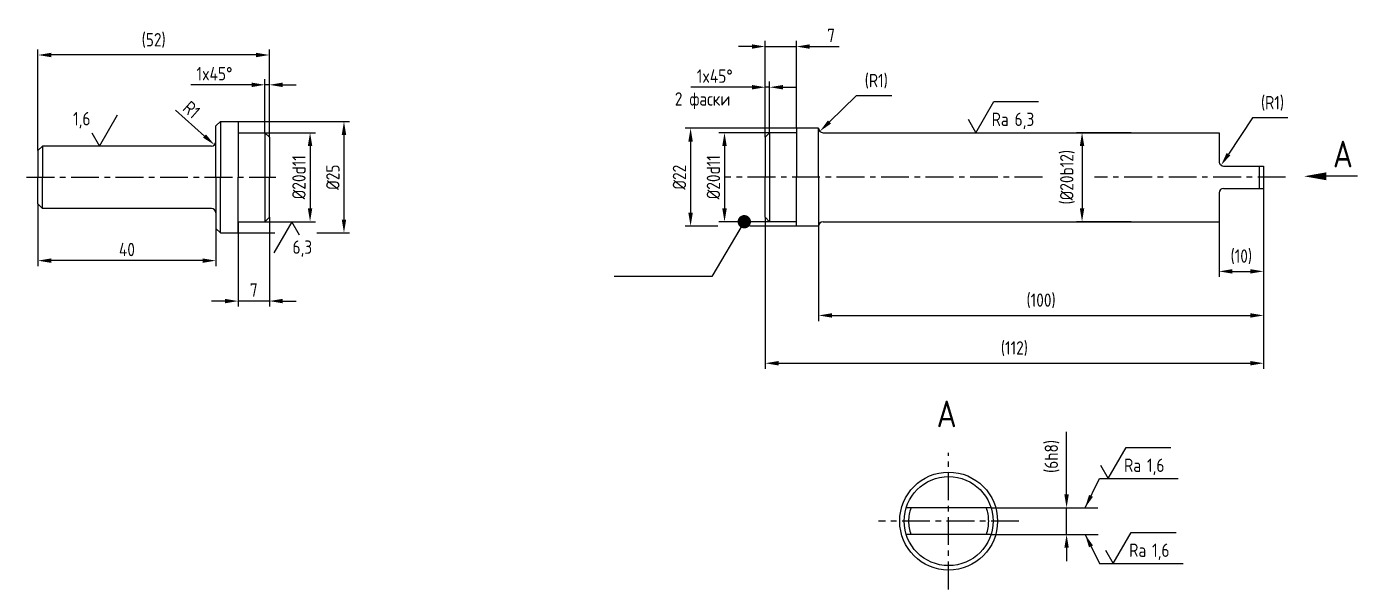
# Model space of a CAD drawing. Header units: millimetres. Extents: x 340 to 1054, y -186 to 274.
# Drawn here: x 340.4 to 639.5, y 74.2 to 200.6 of the extents above; entities that cross this region are included whole.
import ezdxf
from ezdxf.enums import TextEntityAlignment as Align

# ---------------------------------------------------------------- set-up
doc = ezdxf.new("R2010")
doc.units = ezdxf.units.MM
doc.header["$LTSCALE"] = 5
doc.linetypes.add('CENTER', pattern=[2, 1.25, -0.25, 0.25, -0.25])
for name, color, linetype in [('CEN', 5, 'CENTER'), ('Cont', 6, 'Continuous'), ('DIM', 7, 'Continuous'), ('Text', 3, 'Continuous'), ('Textb', 6, 'Continuous')]:
    doc.layers.add(name, color=color, linetype=linetype)
doc.styles.add('Style1', font='romans.shx', dxfattribs={"width": 0.8})
doc.dimstyles.new('Dia', dxfattribs={"dimtxt": 3, "dimasz": 3, "dimexe": 1.25, "dimexo": 0, "dimgap": 1, "dimtad": 1, "dimtoh": 1, "dimdec": 3, "dimtxsty": 'Style1', "dimcen": 2.5, "dimclrt": 3, "dimadec": 0, "dimazin": 0, "dimtfac": 1, "dimtdec": 3, "dimtmove": 0, "dimatfit": 2, "dimfxl": 1, "dimarcsym": 0})
doc.dimstyles.new('Lin', dxfattribs={"dimtxt": 3, "dimasz": 3, "dimexe": 1.25, "dimexo": 0, "dimgap": 1, "dimtad": 1, "dimdec": 0, "dimtxsty": 'Style1', "dimcen": 2.5, "dimclrt": 3, "dimadec": 0, "dimazin": 0, "dimtfac": 1, "dimtdec": 0, "dimtmove": 0, "dimatfit": 3, "dimldrblk": 'DOT', "dimfxl": 1, "dimarcsym": 0})

# ---------------------------------------------------------------- blocks, each defined once
blk = doc.blocks.new('*D14')
at = {"layer": 'DIM', "color": 0, "lineweight": -2, "transparency": 16777216}
for p, q in [((393.99, 176.76), (393.99, 188.76)), ((394.99, 175.76), (394.99, 188.76)), ((390.99, 187.51), (377.31, 187.51)), ((394.99, 187.51), (393.99, 187.51)), ((397.99, 187.51), (400.99, 187.51))]:
    blk.add_line(p, q, dxfattribs=at)
at = {"layer": 'DIM', "color": 0, "transparency": 16777216}
for points in [[(390.99, 188.01), (390.99, 187.01), (393.99, 187.51)], [(397.99, 188.01), (397.99, 187.01), (394.99, 187.51)]]:
    blk.add_solid(points, dxfattribs=at)
at = {"layer": 'DIM', "color": 3, "transparency": 16777216, "insert": (382.65, 190.01), "char_height": 3, "attachment_point": 5, "style": 'Style1'}
blk.add_mtext('1x45°', dxfattribs=at)
blk = doc.blocks.new('_Dot')
at = {"color": 0, "linetype": 'ByBlock', "lineweight": -2}
blk.add_line((-0.5, 0), (-1, 0), dxfattribs=at)
at = {"color": 0, "linetype": 'ByBlock', "const_width": 0.5}
blk.add_lwpolyline([(-0.25, 0, 1), (0.25, 0, 1)], format="xyb", close=True, dxfattribs=at)
blk = doc.blocks.new('sher09')
at = {"layer": 'Text'}
blk.add_lwpolyline([(3, 1.73), (0, 0), (7, -4.04)], dxfattribs=at)
at = {"layer": 'Text', "style": 'Style1', "width": 0.8}
blk.add_attdef('12.5', text='', height=3, rotation=90, dxfattribs=at).set_placement((6.05, 2.33), align=Align.MIDDLE)
blk = doc.blocks.new('*D15')
at = {"layer": 'DIM', "color": 0, "lineweight": -2, "transparency": 16777216}
for p, q in [((387.99, 156.76), (387.99, 137.69)), ((394.99, 157.76), (394.99, 137.69)), ((384.99, 138.94), (381.99, 138.94)), ((394.99, 138.94), (387.99, 138.94)), ((397.99, 138.94), (400.99, 138.94))]:
    blk.add_line(p, q, dxfattribs=at)
at = {"layer": 'DIM', "color": 0, "transparency": 16777216}
for points in [[(384.99, 139.44), (384.99, 138.44), (387.99, 138.94)], [(397.99, 139.44), (397.99, 138.44), (394.99, 138.94)]]:
    blk.add_solid(points, dxfattribs=at)
at = {"layer": 'DIM', "color": 3, "transparency": 16777216, "insert": (391.49, 141.44), "char_height": 3, "attachment_point": 5, "style": 'Style1'}
blk.add_mtext('7', dxfattribs=at)
blk = doc.blocks.new('*D16')
at = {"layer": 'DIM', "color": 0, "lineweight": -2, "transparency": 16777216}
for p, q in [((393.99, 176.76), (405.39, 176.76)), ((404.14, 173.76), (404.14, 159.76)), ((393.99, 156.76), (405.39, 156.76))]:
    blk.add_line(p, q, dxfattribs=at)
at = {"layer": 'DIM', "color": 0, "transparency": 16777216}
for points in [[(403.64, 173.76), (404.64, 173.76), (404.14, 176.76)], [(403.64, 159.76), (404.64, 159.76), (404.14, 156.76)]]:
    blk.add_solid(points, dxfattribs=at)
at = {"layer": 'DIM', "color": 3, "transparency": 16777216, "insert": (401.64, 166.76), "char_height": 3, "attachment_point": 5, "rotation": 90, "style": 'Style1'}
blk.add_mtext('%%c20d11', dxfattribs=at)
blk = doc.blocks.new('*D17')
at = {"layer": 'DIM', "color": 0, "lineweight": -2, "transparency": 16777216}
for p, q in [((387.99, 179.26), (413.01, 179.26)), ((411.76, 176.26), (411.76, 157.26)), ((405.66, 154.26), (413.01, 154.26))]:
    blk.add_line(p, q, dxfattribs=at)
at = {"layer": 'DIM', "color": 0, "transparency": 16777216}
for points in [[(411.26, 176.26), (412.26, 176.26), (411.76, 179.26)], [(411.26, 157.26), (412.26, 157.26), (411.76, 154.26)]]:
    blk.add_solid(points, dxfattribs=at)
at = {"layer": 'DIM', "color": 3, "transparency": 16777216, "insert": (409.26, 166.76), "char_height": 3, "attachment_point": 5, "rotation": 90, "style": 'Style1'}
blk.add_mtext('%%c25', dxfattribs=at)
blk = doc.blocks.new('*D18')
at = {"layer": 'DIM', "color": 0, "lineweight": -2, "transparency": 16777216}
for p, q in [((342.99, 160.76), (342.99, 146.77)), ((382.99, 155.26), (382.99, 146.77)), ((379.99, 148.02), (345.99, 148.02))]:
    blk.add_line(p, q, dxfattribs=at)
at = {"layer": 'DIM', "color": 0, "transparency": 16777216}
for points in [[(345.99, 148.52), (345.99, 147.52), (342.99, 148.02)], [(379.99, 148.52), (379.99, 147.52), (382.99, 148.02)]]:
    blk.add_solid(points, dxfattribs=at)
at = {"layer": 'DIM', "color": 3, "transparency": 16777216, "insert": (362.99, 150.52), "char_height": 3, "attachment_point": 5, "style": 'Style1'}
blk.add_mtext('40', dxfattribs=at)
blk = doc.blocks.new('*D19')
at = {"layer": 'DIM', "color": 0, "lineweight": -2, "transparency": 16777216}
for p, q in [((588.63, 176.76), (576.38, 176.76)), ((577.63, 173.76), (577.63, 159.76)), ((588.63, 156.76), (576.38, 156.76))]:
    blk.add_line(p, q, dxfattribs=at)
at = {"layer": 'DIM', "color": 0, "transparency": 16777216}
for points in [[(577.13, 173.76), (578.13, 173.76), (577.63, 176.76)], [(577.13, 159.76), (578.13, 159.76), (577.63, 156.76)]]:
    blk.add_solid(points, dxfattribs=at)
at = {"layer": 'DIM', "color": 3, "transparency": 16777216, "insert": (574.34, 166.76), "char_height": 3, "attachment_point": 5, "rotation": 90, "style": 'Style1'}
blk.add_mtext('(%%c20b12)', dxfattribs=at)
blk = doc.blocks.new('*D20')
at = {"layer": 'DIM', "color": 0, "lineweight": -2, "transparency": 16777216}
for p, q in [((342.99, 172.76), (342.99, 195.46)), ((394.99, 175.76), (394.99, 195.46)), ((391.99, 194.21), (345.99, 194.21))]:
    blk.add_line(p, q, dxfattribs=at)
at = {"layer": 'DIM', "color": 0, "transparency": 16777216}
for points in [[(345.99, 194.71), (345.99, 193.71), (342.99, 194.21)], [(391.99, 194.71), (391.99, 193.71), (394.99, 194.21)]]:
    blk.add_solid(points, dxfattribs=at)
at = {"layer": 'DIM', "color": 3, "transparency": 16777216, "insert": (368.99, 197.49), "char_height": 3, "attachment_point": 5, "style": 'Style1'}
blk.add_mtext('(52)', dxfattribs=at)
blk = doc.blocks.new('sher01')
at = {"layer": 'Text'}
blk.add_lwpolyline([(-1.73, 3), (0, 0), (4.04, 7)], dxfattribs=at)
at = {"layer": 'Text', "style": 'Style1', "width": 0.8}
blk.add_attdef('12.5', (-5.94, 4.64), '', height=3, dxfattribs=at)
blk = doc.blocks.new('*D21')
at = {"layer": 'DIM', "color": 0, "lineweight": -2, "transparency": 16777216}
for p, q in [((503.42, 186.97), (489.73, 186.97)), ((506.42, 175.76), (506.42, 188.22)), ((507.42, 186.97), (506.42, 186.97)), ((507.42, 176.76), (507.42, 188.22)), ((510.42, 186.97), (513.42, 186.97))]:
    blk.add_line(p, q, dxfattribs=at)
at = {"layer": 'DIM', "color": 0, "transparency": 16777216}
for points in [[(503.42, 187.47), (503.42, 186.47), (506.42, 186.97)], [(510.42, 187.47), (510.42, 186.47), (507.42, 186.97)]]:
    blk.add_solid(points, dxfattribs=at)
at = {"layer": 'DIM', "color": 3, "transparency": 16777216, "insert": (495.08, 189.47), "char_height": 3, "attachment_point": 5, "style": 'Style1'}
blk.add_mtext('1x45°', dxfattribs=at)
blk = doc.blocks.new('*D22')
at = {"layer": 'DIM', "color": 0, "lineweight": -2, "transparency": 16777216}
blk.add_line((373.91, 181.78), (380.42, 176.01), dxfattribs=at)
at = {"layer": 'DIM', "color": 0, "transparency": 16777216}
blk.add_solid([(380.75, 176.38), (380.09, 175.64), (382.66, 174.02)], dxfattribs=at)
at = {"layer": 'DIM', "color": 3, "transparency": 16777216, "insert": (377.51, 181.93), "char_height": 3, "attachment_point": 5, "rotation": 318.461, "style": 'Style1'}
blk.add_mtext('R1', dxfattribs=at)
blk = doc.blocks.new('RAZREZ15')
at = {"layer": 'Text'}
blk.add_lwpolyline([(0, 0, 0, 1.76, 0), (5, 0, 1.76, 1.76, 0)], format="xyseb", dxfattribs=at)
blk.add_lwpolyline([(0, 0, 0, 1.76, 0), (5, 0, 1.76, 1.76, 0)], format="xyseb", dxfattribs=at)
blk.add_lwpolyline([(12, 0), (5, 0)], dxfattribs=at)
blk.add_lwpolyline([(12, 0), (5, 0)], dxfattribs=at)
at = {"layer": 'Textb', "style": 'Style1', "width": 0.8}
blk.add_attdef('A', (6.5, 2), '', height=6, dxfattribs=at)
blk = doc.blocks.new('*D27')
at = {"layer": 'DIM', "color": 0, "lineweight": -2, "transparency": 16777216}
for p, q in [((526.9, 185.03), (520.85, 179.16)), ((534.87, 185.03), (526.9, 185.03))]:
    blk.add_line(p, q, dxfattribs=at)
at = {"layer": 'DIM', "color": 0, "transparency": 16777216}
blk.add_solid([(520.51, 179.51), (521.2, 178.8), (518.7, 177.06)], dxfattribs=at)
at = {"layer": 'DIM', "color": 3, "transparency": 16777216, "insert": (531.38, 188.32), "char_height": 3, "attachment_point": 5, "style": 'Style1'}
blk.add_mtext('(R1)', dxfattribs=at)
blk = doc.blocks.new('*D28')
at = {"layer": 'DIM', "color": 0, "lineweight": -2, "transparency": 16777216}
for p, q in [((518.42, 155.76), (518.42, 134.46)), ((618.42, 156.76), (618.42, 134.46)), ((521.42, 135.71), (615.42, 135.71))]:
    blk.add_line(p, q, dxfattribs=at)
at = {"layer": 'DIM', "color": 0, "transparency": 16777216}
for points in [[(521.42, 136.21), (521.42, 135.21), (518.42, 135.71)], [(615.42, 136.21), (615.42, 135.21), (618.42, 135.71)]]:
    blk.add_solid(points, dxfattribs=at)
at = {"layer": 'DIM', "color": 3, "transparency": 16777216, "insert": (568.42, 139), "char_height": 3, "attachment_point": 5, "style": 'Style1'}
blk.add_mtext('(100)', dxfattribs=at)
blk = doc.blocks.new('*D30')
at = {"layer": 'DIM', "color": 0, "lineweight": -2, "transparency": 16777216}
for p, q in [((513.42, 177.76), (488.4, 177.76)), ((489.65, 174.76), (489.65, 158.76)), ((495.75, 155.76), (488.4, 155.76))]:
    blk.add_line(p, q, dxfattribs=at)
at = {"layer": 'DIM', "color": 0, "transparency": 16777216}
for points in [[(489.15, 174.76), (490.15, 174.76), (489.65, 177.76)], [(489.15, 158.76), (490.15, 158.76), (489.65, 155.76)]]:
    blk.add_solid(points, dxfattribs=at)
at = {"layer": 'DIM', "color": 3, "transparency": 16777216, "insert": (487.15, 166.76), "char_height": 3, "attachment_point": 5, "rotation": 90, "style": 'Style1'}
blk.add_mtext('%%c22', dxfattribs=at)
blk = doc.blocks.new('*D29')
at = {"layer": 'DIM', "color": 0, "lineweight": -2, "transparency": 16777216}
for p, q in [((507.42, 176.76), (496.03, 176.76)), ((497.28, 173.76), (497.28, 159.76)), ((507.42, 156.76), (496.03, 156.76))]:
    blk.add_line(p, q, dxfattribs=at)
at = {"layer": 'DIM', "color": 0, "transparency": 16777216}
for points in [[(496.78, 173.76), (497.78, 173.76), (497.28, 176.76)], [(496.78, 159.76), (497.78, 159.76), (497.28, 156.76)]]:
    blk.add_solid(points, dxfattribs=at)
at = {"layer": 'DIM', "color": 3, "transparency": 16777216, "insert": (494.78, 166.76), "char_height": 3, "attachment_point": 5, "rotation": 90, "style": 'Style1'}
blk.add_mtext('%%c20d11', dxfattribs=at)
blk = doc.blocks.new('sherISO_03')
at = {"layer": 'Text'}
blk.add_line((4.04, 7), (14.12, 7), dxfattribs=at)
blk.add_lwpolyline([(-1.73, 3), (0, 0), (4.04, 7)], dxfattribs=at)
at = {"layer": 'Text', "style": 'Style1', "width": 0.8}
blk.add_text('Ra', height=3, dxfattribs=at).set_placement((3.58, 1.5))
blk.add_attdef('6,3', (8.73, 1.5), '', height=3, dxfattribs=at)
blk = doc.blocks.new('*D31')
at = {"layer": 'DIM', "color": 0, "lineweight": -2, "transparency": 16777216}
for p, q in [((574.15, 95.52), (574.15, 109.55)), ((557.18, 92.52), (575.4, 92.52)), ((574.15, 86.52), (574.15, 92.52)), ((557.18, 86.52), (575.4, 86.52)), ((574.15, 83.52), (574.15, 80.52))]:
    blk.add_line(p, q, dxfattribs=at)
at = {"layer": 'DIM', "color": 0, "transparency": 16777216}
for points in [[(573.65, 95.52), (574.65, 95.52), (574.15, 92.52)], [(573.65, 83.52), (574.65, 83.52), (574.15, 86.52)]]:
    blk.add_solid(points, dxfattribs=at)
at = {"layer": 'DIM', "color": 3, "transparency": 16777216, "insert": (570.87, 104.04), "char_height": 3, "attachment_point": 5, "rotation": 90, "style": 'Style1'}
blk.add_mtext('(6h8)', dxfattribs=at)
blk = doc.blocks.new('*D32')
at = {"layer": 'DIM', "color": 0, "lineweight": -2, "transparency": 16777216}
for p, q in [((618.42, 164.26), (618.42, 144.36)), ((608.42, 156.76), (608.42, 144.36)), ((611.42, 145.61), (615.42, 145.61))]:
    blk.add_line(p, q, dxfattribs=at)
at = {"layer": 'DIM', "color": 0, "transparency": 16777216}
for points in [[(611.42, 146.11), (611.42, 145.11), (608.42, 145.61)], [(615.42, 146.11), (615.42, 145.11), (618.42, 145.61)]]:
    blk.add_solid(points, dxfattribs=at)
at = {"layer": 'DIM', "color": 3, "transparency": 16777216, "insert": (613.42, 148.9), "char_height": 3, "attachment_point": 5, "style": 'Style1'}
blk.add_mtext('(10)', dxfattribs=at)
blk = doc.blocks.new('*D33')
at = {"layer": 'DIM', "color": 0, "lineweight": -2, "transparency": 16777216}
for p, q in [((615.94, 180.06), (610.53, 171.93)), ((623.91, 180.06), (615.94, 180.06))]:
    blk.add_line(p, q, dxfattribs=at)
at = {"layer": 'DIM', "color": 0, "transparency": 16777216}
blk.add_solid([(610.11, 172.2), (610.94, 171.65), (608.87, 169.43)], dxfattribs=at)
at = {"layer": 'DIM', "color": 3, "transparency": 16777216, "insert": (620.43, 183.35), "char_height": 3, "attachment_point": 5, "style": 'Style1'}
blk.add_mtext('(R1)', dxfattribs=at)
blk = doc.blocks.new('*D34')
at = {"layer": 'DIM', "color": 0, "lineweight": -2, "transparency": 16777216}
for p, q in [((503.42, 196.11), (500.42, 196.11)), ((506.42, 175.76), (506.42, 197.36)), ((506.42, 196.11), (513.42, 196.11)), ((513.42, 177.76), (513.42, 197.36)), ((516.42, 196.11), (523.02, 196.11))]:
    blk.add_line(p, q, dxfattribs=at)
at = {"layer": 'DIM', "color": 0, "transparency": 16777216}
for points in [[(503.42, 196.61), (503.42, 195.61), (506.42, 196.11)], [(516.42, 196.61), (516.42, 195.61), (513.42, 196.11)]]:
    blk.add_solid(points, dxfattribs=at)
at = {"layer": 'DIM', "color": 3, "transparency": 16777216, "insert": (521.22, 198.61), "char_height": 3, "attachment_point": 5, "style": 'Style1'}
blk.add_mtext('7', dxfattribs=at)
blk = doc.blocks.new('*D36')
at = {"layer": 'DIM', "color": 0, "lineweight": -2, "transparency": 16777216}
for p, q in [((506.42, 157.76), (506.42, 123.73)), ((618.42, 135.71), (618.42, 123.73)), ((509.42, 124.98), (615.42, 124.98))]:
    blk.add_line(p, q, dxfattribs=at)
at = {"layer": 'DIM', "color": 0, "transparency": 16777216}
for points in [[(509.42, 125.48), (509.42, 124.48), (506.42, 124.98)], [(615.42, 125.48), (615.42, 124.48), (618.42, 124.98)]]:
    blk.add_solid(points, dxfattribs=at)
at = {"layer": 'DIM', "color": 3, "transparency": 16777216, "insert": (562.42, 128.27), "char_height": 3, "attachment_point": 5, "style": 'Style1'}
blk.add_mtext('(112)', dxfattribs=at)

msp = doc.modelspace()

# ---------------------------------------------------------------- linework, layer by layer
at = {"layer": 'CEN'}
for p, q in [((340.44, 166.7612), (396.4802, 166.7612)), ((568.7253, 166.7612), (497.4858, 166.7612)), ((623.3493, 166.7612), (580.447, 166.7612)), ((547.6436, 74.1888), (547.6436, 104.853)), ((563.4393, 89.5209), (531.8479, 89.5209))]:
    msp.add_line(p, q, dxfattribs=at)
at = {"layer": 'Cont'}
for p, q in [((383.9923, 179.2619), (382.9923, 178.2619)), ((382.9923, 166.7612), (382.9923, 178.2619)), ((383.9923, 179.2619), (383.9923, 166.7612)), ((383.9923, 179.2619), (387.9923, 179.2619)), ((387.9923, 179.2619), (387.9923, 166.7612)), ((387.9923, 176.7619), (393.9923, 176.7619)), ((393.9923, 176.7619), (393.9923, 156.7605)), ((393.9923, 176.7619), (394.9923, 175.7619)), ((507.4194, 176.7619), (506.4194, 175.7619)), ((507.4194, 176.7619), (507.4194, 156.7605)), ((513.4194, 176.7619), (507.4194, 176.7619)), ((513.4194, 177.7612), (513.4194, 166.7612)), ((518.4194, 177.7612), (513.4194, 177.7612)), ((513.4194, 177.7612), (513.4194, 166.7612)), ((518.4194, 166.7612), (518.4194, 177.7612)), ((519.4194, 176.7612), (608.4195, 176.7593)), ((342.9923, 172.7612), (343.9923, 173.7612)), ((381.9923, 173.7612), (343.9923, 173.7612)), ((343.9923, 173.7612), (343.9923, 166.7612)), ((394.9923, 175.7619), (394.9923, 166.7612)), ((506.4194, 175.7619), (506.4194, 166.7612)), ((342.9923, 172.7612), (342.9923, 166.7612)), ((609.4197, 169.2597), (618.4197, 169.2612)), ((342.9923, 160.7612), (342.9923, 166.7612)), ((343.9923, 159.7612), (343.9923, 166.7612)), ((382.9923, 166.7612), (382.9923, 155.2605)), ((383.9923, 154.2605), (383.9923, 166.7612)), ((387.9923, 154.2605), (387.9923, 166.7612)), ((394.9923, 157.7605), (394.9923, 166.7612)), ((506.4194, 157.7605), (506.4194, 166.7612)), ((513.4194, 155.7612), (513.4194, 166.7612)), ((513.4194, 155.7612), (513.4194, 166.7612)), ((518.4194, 166.7612), (518.4194, 155.7612)), ((608.4203, 163.2598), (608.4202, 156.7596)), ((609.4202, 164.2597), (618.4206, 164.2612)), ((342.9923, 160.7612), (343.9923, 159.7612)), ((381.9923, 159.7612), (343.9923, 159.7612)), ((387.9923, 156.7605), (393.9923, 156.7605)), ((393.9923, 156.7605), (394.9923, 157.7605)), ((507.4194, 156.7605), (506.4194, 157.7605)), ((513.4194, 156.7605), (507.4194, 156.7605)), ((518.4194, 155.7612), (513.4194, 155.7612)), ((519.4194, 156.7612), (608.4202, 156.7596)), ((383.9923, 154.2605), (382.9923, 155.2605)), ((383.9923, 154.2605), (387.9923, 154.2605)), ((557.181, 92.5209), (538.1062, 92.5209)), ((557.181, 86.5209), (538.1062, 86.5209))]:
    msp.add_line(p, q, dxfattribs=at)
at = {"layer": 'Cont', "ltscale": 0.496}
for p, q in [((608.4195, 176.7593), (608.4195, 170.2597)), ((617.4197, 169.2612), (617.4197, 164.2612)), ((618.4197, 169.2612), (618.4197, 164.2612))]:
    msp.add_line(p, q, dxfattribs=at)
at = {"layer": 'Cont'}
for radius in [11, 9.9981]:
    msp.add_circle((547.6436, 89.5209), radius, dxfattribs=at)
for centre, radius, start, end in [((519.4194, 177.7612), 1, 180, 270), ((381.9923, 174.7612), 1, 270, 0), ((609.4195, 170.2597), 1, 180, 270.009512), ((609.4203, 163.2597), 1, 90.009512, 179.998931), ((381.9923, 158.7612), 1, 0, 90), ((519.4194, 155.7612), 1, 90, 180), ((547.6436, 89.5209), 8.9981, 160.524487, 180), ((547.6436, 89.5209), 8.9981, 0, 19.475513), ((547.6436, 89.5209), 8.9981, 180, 199.475513), ((547.6436, 89.5209), 8.9981, 340.524487, 0)]:
    msp.add_arc(centre, radius, start, end, dxfattribs=at)
at = {"layer": 'DIM'}
for p, q in [((513.4194, 155.7612), (502.9584, 155.7612)), ((387.9923, 154.2605), (396.2407, 154.2605)), ((575.404, 92.5209), (581.1969, 92.5209)), ((575.404, 86.5209), (581.2264, 86.5209))]:
    msp.add_line(p, q, dxfattribs=at)

# ---------------------------------------------------------------- block references
at = {"layer": 'Cont'}
msp.add_blockref('RAZREZ15', (627.5025, 166.967), dxfattribs=at).add_auto_attribs({'A': 'А'})
at = {"layer": 'DIM'}
for name, p, values in [('sherISO_03', (553.7385, 176.7606), {'6,3': '6,3'}), ('sher01', (356.8168, 173.7612), {'12.5': '1,6'}), ('sherISO_03', (583.4942, 99.0565), {'6,3': '1,6'}), ('sherISO_03', (584.6394, 79.9853), {'6,3': '1,6'})]:
    msp.add_blockref(name, p, dxfattribs=at).add_auto_attribs(values)
at = {"layer": 'DIM', "rotation": 270}
msp.add_blockref('sher09', (400.0689, 156.7605), dxfattribs=at).add_auto_attribs({'12.5': '6,3'})

# ---------------------------------------------------------------- texts
at = {"layer": 'Text', "style": 'Style1', "width": 0.8}
msp.add_text('2 фаски', height=3, dxfattribs=at).set_placement((486.1097, 182.8423))
at = {"layer": 'Textb', "style": 'Style1', "width": 0.8}
msp.add_attdef('A', (544.9477, 110.6116), 'А', height=6, dxfattribs=at)

# ---------------------------------------------------------------- dimensions: what is measured, and where the dimension line sits
at = {"layer": 'DIM'}
for base, p1, p2, dimstyle, picture, middle in [((513.4194, 196.1109), (506.4194, 175.7619), (513.4194, 177.7612), 'Dia', '*D34', (521.2194, 198.6109)), ((342.9923, 148.0176), (382.9923, 155.2605), (342.9923, 160.7612), 'Lin', '*D18', (362.9923, 150.5176)), ((387.9923, 138.9397), (394.9923, 157.7605), (387.9923, 156.7605), 'Lin', '*D15', (391.4923, 141.4397))]:
    dim = msp.add_linear_dim(base=base, p1=p1, p2=p2, dimstyle=dimstyle, dxfattribs=at)
    dim.commit()
    dim.dimension.update_dxf_attribs({"geometry": picture, "text_midpoint": middle})
for base, p1, p2, text, dimstyle, picture, middle in [((342.9923, 194.209), (394.9923, 175.7619), (342.9923, 172.7612), '(<>)', 'Lin', '*D20', (368.9923, 197.4947)), ((393.9923, 187.5088), (394.9923, 175.7619), (393.9923, 176.7619), '<>x45°', 'Lin', '*D14', (382.6494, 190.0088)), ((506.4194, 186.9655), (507.4194, 176.7619), (506.4194, 175.7619), '<>x45°', 'Lin', '*D21', (495.0765, 189.4655)), ((618.4197, 124.982), (506.4194, 157.7605), (618.4197, 135.7103), '(<>)', 'Dia', '*D36', (562.4195, 128.2677)), ((618.4197, 135.7103), (518.4194, 155.7612), (618.4197, 156.7593), '(<>)', 'Dia', '*D28', (568.4195, 138.996))]:
    dim = msp.add_linear_dim(base=base, p1=p1, p2=p2, text=text, dimstyle=dimstyle, dxfattribs=at)
    dim.commit()
    dim.dimension.update_dxf_attribs({"geometry": picture, "text_midpoint": middle})
for center, mpoint, picture, middle in [((519.4194, 177.7612), (518.7022, 177.0643), '*D27', (526.8986, 185.0299)), ((609.4195, 170.2597), (608.8658, 169.4271), '*D33', (615.9394, 180.0633))]:
    dim = msp.add_radius_dim(center=center, mpoint=mpoint, text='(<>)', dimstyle='Dia', override={"dimtmove": 1}, dxfattribs=at)
    dim.commit()
    dim.dimension.update_dxf_attribs({"geometry": picture, "text_midpoint": middle, "dimtype": 164})
dim = msp.add_radius_dim(center=(381.9165, 174.6845), mpoint=(382.665, 174.0213), dimstyle='Lin', override={"dimtmove": 1}, dxfattribs=at)
dim.commit()
dim.dimension.update_dxf_attribs({"geometry": '*D22', "text_midpoint": (375.8536, 180.0558), "dimtype": 164})
for base, p1, p2, text, picture, middle in [((411.7595, 154.2605), (387.9923, 179.2619), (405.6601, 154.2605), '%%c<>', '*D17', (409.2595, 166.7612)), ((404.1352, 156.7605), (393.9923, 176.7619), (393.9923, 156.7605), '%%c<>d11', '*D16', (401.6352, 166.7612)), ((489.6521, 155.7612), (513.4194, 177.7612), (495.7515, 155.7612), '%%c<>', '*D30', (487.1521, 166.7612)), ((497.2764, 156.7605), (507.4194, 176.7619), (507.4194, 156.7605), '%%c<>d11', '*D29', (494.7764, 166.7612))]:
    dim = msp.add_linear_dim(base=base, p1=p1, p2=p2, angle=90, text=text, dimstyle='Lin', override={"dimdec": 0}, dxfattribs=at)
    dim.commit()
    dim.dimension.update_dxf_attribs({"geometry": picture, "text_midpoint": middle})
for base, p1, p2, text, picture, middle in [((577.6292, 156.7599), (588.6292, 176.7599), (588.6292, 156.7599), '(%%c<>b12)', '*D19', (574.3434, 166.7599)), ((574.154, 92.5209), (557.181, 86.5209), (557.181, 92.5209), '(<>h8)', '*D31', (570.8682, 104.0352))]:
    dim = msp.add_linear_dim(base=base, p1=p1, p2=p2, angle=90, text=text, dimstyle='Lin', dxfattribs=at)
    dim.commit()
    dim.dimension.update_dxf_attribs({"geometry": picture, "text_midpoint": middle})
dim = msp.add_linear_dim(base=(618.4185, 145.6098), p1=(608.4202, 156.7596), p2=(618.4185, 164.2612), text='(<>)', dimstyle='Lin', override={"dimdec": 0}, dxfattribs=at)
dim.commit()
dim.dimension.update_dxf_attribs({"geometry": '*D32', "text_midpoint": (613.4194, 148.8955)})

# ---------------------------------------------------------------- leaders
for points, dimstyle in [([(501.7229, 156.7605), (494.4593, 144.4514), (472.4756, 144.4514)], 'Lin'), ([(578.3004, 92.5209), (581.5647, 99.0565), (599.2074, 99.0565)], 'Dia'), ([(578.3004, 86.5209), (581.5647, 79.9853), (600.38, 79.9853)], 'Dia')]:
    msp.add_leader(points, dimstyle=dimstyle, override={"dimgap": 1, "dimtad": 0}, dxfattribs=at)

doc.saveas('drawing.dxf')
